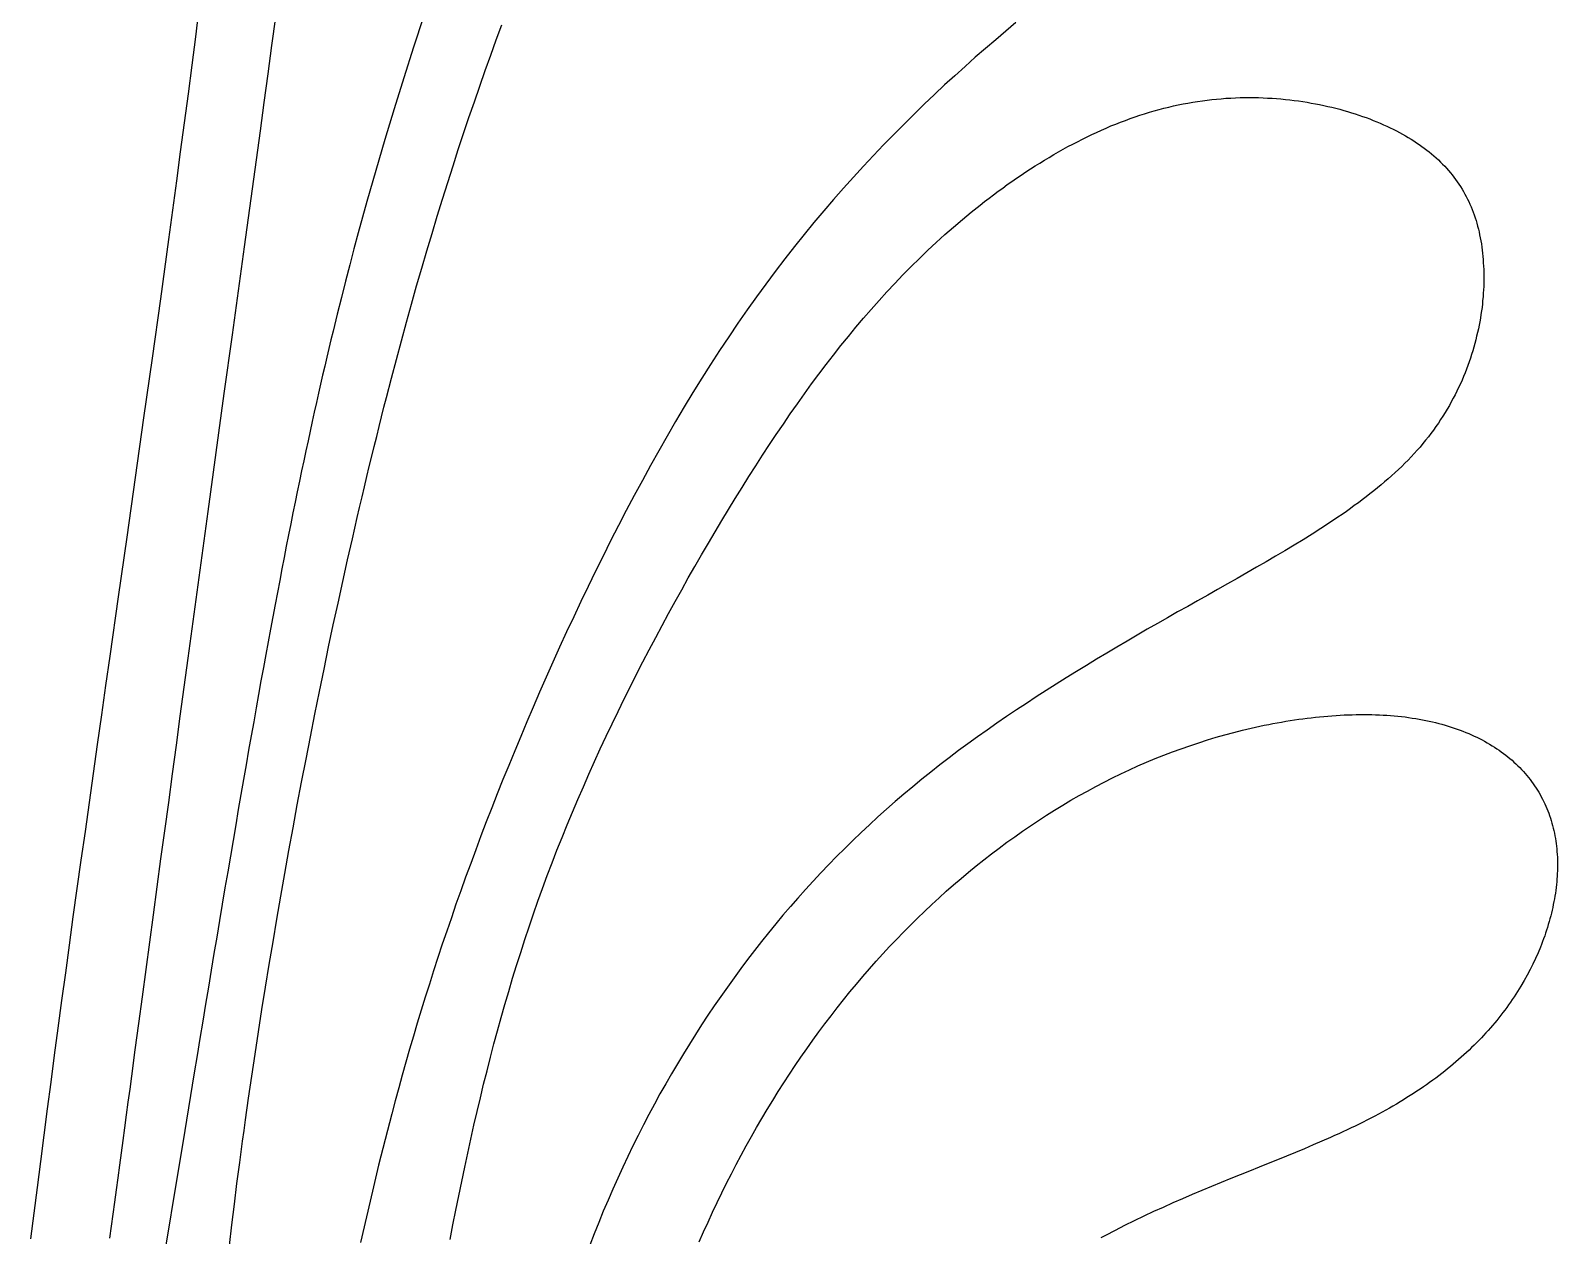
# Model space of a CAD drawing. Extents: x 0 to 279, y 0 to 212.
# Drawn here: x 47.8 to 59.49, y 129.85 to 139.08 of the extents above; entities that cross this region are included whole.
import ezdxf

# ---------------------------------------------------------------- set-up
doc = ezdxf.new("R2010")
doc.units = 0
doc.layers.add('LAYER_1', color=18, linetype='CONTINUOUS')

msp = doc.modelspace()

# ---------------------------------------------------------------- linework, layer by layer
at = {"layer": 'LAYER_1'}
for points in [[(49.087, 139.247), (49.06, 139.03), (49.032, 138.812), (49.003, 138.592), (48.974, 138.371), (48.944, 138.149), (48.914, 137.926), (48.884, 137.701), (48.853, 137.476), (48.822, 137.25), (48.791, 137.023), (48.728, 136.568), (48.663, 136.112), (48.534, 135.197), (48.469, 134.741), (48.404, 134.287), (48.372, 134.061), (48.34, 133.836), (48.308, 133.611), (48.276, 133.388), (48.245, 133.166), (48.214, 132.945), (48.183, 132.725), (48.152, 132.507), (48.122, 132.29), (48.093, 132.074), (48.064, 131.861), (48.035, 131.649), (48.007, 131.439), (47.979, 131.231), (47.952, 131.025), (47.925, 130.82), (47.898, 130.618), (47.872, 130.417), (47.847, 130.218), (47.822, 130.021), (47.797, 129.826)], [(48.405, 129.83), (48.418, 129.921), (48.43, 130.013), (48.442, 130.105), (48.455, 130.199), (48.467, 130.293), (48.48, 130.388), (48.493, 130.483), (48.506, 130.579), (48.519, 130.676), (48.532, 130.774), (48.545, 130.872), (48.559, 130.971), (48.572, 131.07), (48.599, 131.271), (48.626, 131.474), (48.654, 131.679), (48.682, 131.886), (48.71, 132.096), (48.739, 132.307), (48.767, 132.519), (48.796, 132.734), (48.825, 132.95), (48.855, 133.167), (48.884, 133.386), (48.914, 133.606), (48.944, 133.827), (48.974, 134.049), (49.005, 134.272), (49.035, 134.495), (49.096, 134.944), (49.158, 135.395), (49.219, 135.846), (49.281, 136.297), (49.343, 136.748), (49.405, 137.197), (49.436, 137.42), (49.467, 137.643), (49.497, 137.865), (49.527, 138.087), (49.557, 138.308), (49.587, 138.527), (49.617, 138.746), (49.646, 138.963), (49.675, 139.18)], [(50.807, 139.183), (50.73, 138.949), (50.655, 138.714), (50.582, 138.478), (50.511, 138.242), (50.441, 138.005), (50.373, 137.767), (50.34, 137.648), (50.307, 137.527), (50.274, 137.406), (50.242, 137.283), (50.21, 137.159), (50.178, 137.033), (50.146, 136.905), (50.114, 136.775), (50.098, 136.709), (50.082, 136.643), (50.066, 136.575), (50.05, 136.507), (50.034, 136.439), (50.018, 136.369), (50.002, 136.299), (49.986, 136.228), (49.97, 136.156), (49.954, 136.083), (49.938, 136.009), (49.922, 135.935), (49.906, 135.859), (49.889, 135.782), (49.873, 135.705), (49.857, 135.626), (49.84, 135.546), (49.824, 135.465), (49.807, 135.383), (49.79, 135.3), (49.773, 135.216), (49.756, 135.13), (49.739, 135.043), (49.722, 134.955), (49.705, 134.865), (49.688, 134.774), (49.67, 134.682), (49.652, 134.588), (49.635, 134.493), (49.617, 134.396), (49.599, 134.298), (49.58, 134.199), (49.562, 134.097), (49.543, 133.994), (49.525, 133.89), (49.506, 133.784), (49.487, 133.676), (49.467, 133.566), (49.448, 133.455), (49.428, 133.342), (49.408, 133.228), (49.388, 133.112), (49.368, 132.995), (49.348, 132.876), (49.328, 132.756), (49.307, 132.634), (49.286, 132.512), (49.265, 132.388), (49.244, 132.263), (49.223, 132.136), (49.202, 132.009), (49.181, 131.881), (49.159, 131.752), (49.138, 131.622), (49.116, 131.492), (49.094, 131.36), (49.073, 131.228), (49.051, 131.095), (49.007, 130.828), (48.963, 130.559), (48.918, 130.288), (48.829, 129.745)], [(49.32, 129.775), (49.339, 129.932), (49.358, 130.09), (49.378, 130.249), (49.399, 130.41), (49.41, 130.491), (49.421, 130.572), (49.432, 130.654), (49.444, 130.737), (49.467, 130.903), (49.492, 131.07), (49.517, 131.239), (49.543, 131.409), (49.569, 131.58), (49.597, 131.752), (49.625, 131.925), (49.654, 132.099), (49.684, 132.273), (49.714, 132.448), (49.745, 132.623), (49.776, 132.798), (49.808, 132.973), (49.84, 133.148), (49.873, 133.322), (49.907, 133.497), (49.941, 133.67), (49.975, 133.843), (50.01, 134.016), (50.045, 134.187), (50.08, 134.357), (50.116, 134.526), (50.152, 134.693), (50.188, 134.859), (50.225, 135.024), (50.262, 135.186), (50.28, 135.267), (50.298, 135.347), (50.317, 135.426), (50.336, 135.506), (50.354, 135.584), (50.373, 135.662), (50.391, 135.74), (50.41, 135.817), (50.429, 135.893), (50.448, 135.969), (50.467, 136.044), (50.485, 136.119), (50.504, 136.194), (50.523, 136.268), (50.561, 136.415), (50.6, 136.559), (50.638, 136.702), (50.677, 136.844), (50.715, 136.983), (50.754, 137.121), (50.794, 137.257), (50.833, 137.391), (50.873, 137.524), (50.912, 137.655), (50.952, 137.785), (50.992, 137.913), (51.033, 138.04), (51.073, 138.165), (51.114, 138.289), (51.155, 138.411), (51.196, 138.532), (51.238, 138.652), (51.28, 138.771), (51.322, 138.888), (51.364, 139.005), (51.406, 139.12)], [(55.344, 139.138), (55.267, 139.073), (55.189, 139.007), (55.111, 138.94), (55.033, 138.872), (54.955, 138.802), (54.877, 138.731), (54.798, 138.66), (54.72, 138.587), (54.642, 138.512), (54.564, 138.437), (54.487, 138.36), (54.409, 138.281), (54.331, 138.202), (54.254, 138.121), (54.177, 138.039), (54.101, 137.955), (54.024, 137.87), (53.948, 137.783), (53.872, 137.696), (53.797, 137.606), (53.722, 137.515), (53.648, 137.423), (53.574, 137.329), (53.501, 137.233), (53.428, 137.136), (53.356, 137.038), (53.285, 136.938), (53.214, 136.836), (53.144, 136.732), (53.074, 136.627), (53.006, 136.521), (52.938, 136.414), (52.87, 136.305), (52.804, 136.195), (52.738, 136.084), (52.673, 135.972), (52.609, 135.859), (52.545, 135.746), (52.483, 135.631), (52.421, 135.517), (52.36, 135.401), (52.299, 135.286), (52.24, 135.17), (52.182, 135.053), (52.124, 134.937), (52.067, 134.82), (52.011, 134.704), (51.957, 134.588), (51.903, 134.472), (51.849, 134.356), (51.797, 134.24), (51.746, 134.125), (51.696, 134.011), (51.646, 133.897), (51.598, 133.784), (51.551, 133.672), (51.505, 133.561), (51.459, 133.45), (51.415, 133.341), (51.371, 133.232), (51.329, 133.124), (51.287, 133.017), (51.246, 132.91), (51.207, 132.804), (51.168, 132.699), (51.129, 132.594), (51.092, 132.49), (51.055, 132.387), (51.02, 132.284), (50.985, 132.182), (50.95, 132.08), (50.917, 131.978), (50.884, 131.877), (50.852, 131.776), (50.82, 131.676), (50.789, 131.576), (50.759, 131.476), (50.729, 131.376), (50.7, 131.277), (50.672, 131.178), (50.644, 131.079), (50.617, 130.98), (50.59, 130.881), (50.563, 130.782), (50.512, 130.585), (50.463, 130.388), (50.415, 130.19), (50.369, 129.993), (50.324, 129.796)], [(51.01, 129.82), (51.032, 129.932), (51.054, 130.044), (51.076, 130.155), (51.099, 130.265), (51.122, 130.373), (51.145, 130.481), (51.169, 130.588), (51.193, 130.695), (51.217, 130.8), (51.242, 130.905), (51.267, 131.009), (51.293, 131.112), (51.32, 131.215), (51.346, 131.317), (51.374, 131.418), (51.402, 131.519), (51.43, 131.62), (51.459, 131.72), (51.489, 131.82), (51.52, 131.919), (51.551, 132.018), (51.583, 132.116), (51.616, 132.215), (51.649, 132.313), (51.683, 132.411), (51.718, 132.508), (51.754, 132.606), (51.791, 132.704), (51.829, 132.801), (51.868, 132.898), (51.907, 132.996), (51.947, 133.093), (51.989, 133.19), (52.031, 133.287), (52.073, 133.384), (52.117, 133.481), (52.161, 133.577), (52.206, 133.673), (52.251, 133.769), (52.297, 133.864), (52.344, 133.959), (52.391, 134.054), (52.439, 134.149), (52.487, 134.242), (52.536, 134.336), (52.585, 134.429), (52.634, 134.521), (52.684, 134.613), (52.734, 134.704), (52.785, 134.795), (52.835, 134.885), (52.886, 134.974), (52.937, 135.063), (52.989, 135.151), (53.04, 135.238), (53.091, 135.324), (53.143, 135.41), (53.195, 135.494), (53.247, 135.578), (53.299, 135.661), (53.351, 135.744), (53.403, 135.825), (53.456, 135.906), (53.509, 135.985), (53.563, 136.064), (53.616, 136.142), (53.67, 136.219), (53.725, 136.296), (53.779, 136.371), (53.835, 136.445), (53.89, 136.519), (53.947, 136.592), (54.003, 136.664), (54.061, 136.735), (54.118, 136.805), (54.177, 136.874), (54.236, 136.942), (54.296, 137.009), (54.356, 137.076), (54.417, 137.141), (54.479, 137.206), (54.542, 137.269), (54.605, 137.332), (54.669, 137.394), (54.734, 137.454), (54.8, 137.514), (54.867, 137.572), (54.934, 137.63), (55.001, 137.686), (55.07, 137.74), (55.104, 137.767), (55.139, 137.794), (55.173, 137.82), (55.208, 137.846), (55.243, 137.871), (55.278, 137.897), (55.313, 137.921), (55.349, 137.946), (55.384, 137.97), (55.42, 137.994), (55.455, 138.017), (55.491, 138.04), (55.527, 138.062), (55.563, 138.084), (55.599, 138.106), (55.635, 138.127), (55.671, 138.148), (55.707, 138.168), (55.743, 138.188), (55.78, 138.207), (55.816, 138.226), (55.853, 138.245), (55.889, 138.263), (55.926, 138.28), (55.962, 138.297), (55.999, 138.314), (56.036, 138.33), (56.072, 138.346), (56.109, 138.361), (56.146, 138.375), (56.183, 138.389), (56.22, 138.403), (56.257, 138.416), (56.293, 138.428), (56.33, 138.44), (56.367, 138.452), (56.404, 138.462), (56.441, 138.473), (56.478, 138.482), (56.515, 138.491), (56.552, 138.5), (56.588, 138.508), (56.625, 138.515), (56.662, 138.522), (56.699, 138.528), (56.735, 138.534), (56.772, 138.539), (56.808, 138.544), (56.845, 138.548), (56.881, 138.552), (56.917, 138.555), (56.953, 138.558), (56.989, 138.56), (57.025, 138.561), (57.061, 138.563), (57.096, 138.563), (57.132, 138.564), (57.167, 138.563), (57.202, 138.563), (57.237, 138.562), (57.271, 138.56), (57.306, 138.558), (57.34, 138.556), (57.374, 138.553), (57.408, 138.55), (57.442, 138.546), (57.475, 138.542), (57.508, 138.538), (57.541, 138.533), (57.574, 138.528), (57.606, 138.522), (57.639, 138.516), (57.67, 138.51), (57.702, 138.503), (57.733, 138.496), (57.764, 138.489), (57.795, 138.482), (57.825, 138.474), (57.855, 138.465), (57.885, 138.457), (57.914, 138.448), (57.943, 138.439), (57.971, 138.429), (57.999, 138.42), (58.027, 138.41), (58.054, 138.4), (58.081, 138.389), (58.108, 138.378), (58.134, 138.367), (58.16, 138.356), (58.185, 138.345), (58.21, 138.333), (58.234, 138.321), (58.258, 138.309), (58.282, 138.297), (58.305, 138.284), (58.327, 138.271), (58.349, 138.258), (58.371, 138.245), (58.392, 138.232), (58.413, 138.218), (58.433, 138.204), (58.453, 138.19), (58.472, 138.176), (58.491, 138.162), (58.51, 138.147), (58.528, 138.132), (58.546, 138.117), (58.563, 138.102), (58.58, 138.086), (58.596, 138.07), (58.612, 138.054), (58.628, 138.038), (58.643, 138.022), (58.658, 138.005), (58.672, 137.988), (58.686, 137.971), (58.699, 137.953), (58.712, 137.936), (58.725, 137.918), (58.737, 137.9), (58.749, 137.882), (58.761, 137.863), (58.772, 137.844), (58.782, 137.825), (58.793, 137.806), (58.802, 137.787), (58.812, 137.767), (58.821, 137.747), (58.83, 137.727), (58.838, 137.707), (58.846, 137.686), (58.854, 137.665), (58.861, 137.644), (58.868, 137.623), (58.874, 137.601), (58.88, 137.579), (58.886, 137.557), (58.891, 137.535), (58.896, 137.512), (58.901, 137.489), (58.905, 137.466), (58.909, 137.443), (58.912, 137.419), (58.915, 137.396), (58.918, 137.372), (58.921, 137.347), (58.923, 137.323), (58.924, 137.298), (58.926, 137.273), (58.927, 137.248), (58.928, 137.222), (58.928, 137.196), (58.928, 137.17), (58.927, 137.144), (58.927, 137.118), (58.925, 137.092), (58.924, 137.065), (58.922, 137.038), (58.919, 137.011), (58.917, 136.984), (58.914, 136.957), (58.91, 136.93), (58.906, 136.902), (58.902, 136.875), (58.897, 136.847), (58.892, 136.82), (58.886, 136.792), (58.88, 136.764), (58.873, 136.736), (58.866, 136.708), (58.859, 136.68), (58.851, 136.652), (58.843, 136.624), (58.834, 136.596), (58.825, 136.568), (58.816, 136.54), (58.806, 136.512), (58.795, 136.484), (58.784, 136.456), (58.773, 136.428), (58.761, 136.4), (58.748, 136.372), (58.735, 136.344), (58.722, 136.316), (58.708, 136.288), (58.694, 136.261), (58.679, 136.233), (58.664, 136.206), (58.648, 136.179), (58.632, 136.151), (58.615, 136.124), (58.597, 136.098), (58.58, 136.071), (58.561, 136.044), (58.542, 136.018), (58.523, 135.991), (58.503, 135.965), (58.482, 135.94), (58.461, 135.914), (58.44, 135.888), (58.418, 135.863), (58.395, 135.838), (58.372, 135.813), (58.348, 135.788), (58.324, 135.764), (58.299, 135.74), (58.274, 135.716), (58.248, 135.692), (58.222, 135.668), (58.196, 135.644), (58.168, 135.621), (58.141, 135.598), (58.113, 135.575), (58.085, 135.552), (58.056, 135.529), (58.027, 135.506), (57.997, 135.483), (57.967, 135.461), (57.936, 135.439), (57.906, 135.417), (57.875, 135.394), (57.843, 135.372), (57.811, 135.351), (57.746, 135.307), (57.68, 135.264), (57.613, 135.221), (57.545, 135.178), (57.475, 135.136), (57.405, 135.093), (57.333, 135.051), (57.261, 135.009), (57.188, 134.967), (57.114, 134.924), (57.039, 134.882), (56.964, 134.84), (56.889, 134.797), (56.813, 134.754), (56.736, 134.711), (56.66, 134.668), (56.582, 134.625), (56.505, 134.581), (56.428, 134.536), (56.35, 134.492), (56.273, 134.447), (56.195, 134.401), (56.117, 134.356), (56.04, 134.31), (55.962, 134.263), (55.884, 134.216), (55.807, 134.169), (55.73, 134.121), (55.653, 134.073), (55.576, 134.024), (55.5, 133.975), (55.424, 133.925), (55.348, 133.875), (55.273, 133.824), (55.198, 133.773), (55.124, 133.721), (55.051, 133.669), (54.977, 133.616), (54.905, 133.563), (54.833, 133.509), (54.762, 133.454), (54.692, 133.399), (54.623, 133.344), (54.554, 133.287), (54.486, 133.23), (54.419, 133.173), (54.353, 133.114), (54.287, 133.056), (54.222, 132.996), (54.158, 132.936), (54.095, 132.875), (54.033, 132.814), (53.971, 132.752), (53.91, 132.69), (53.85, 132.627), (53.791, 132.563), (53.732, 132.499), (53.674, 132.434), (53.617, 132.369), (53.56, 132.303), (53.505, 132.236), (53.45, 132.169), (53.395, 132.101), (53.342, 132.032), (53.289, 131.963), (53.236, 131.894), (53.185, 131.824), (53.134, 131.753), (53.084, 131.681), (53.034, 131.609), (52.985, 131.537), (52.937, 131.464), (52.89, 131.39), (52.843, 131.316), (52.797, 131.241), (52.751, 131.165), (52.706, 131.089), (52.662, 131.012), (52.618, 130.934), (52.576, 130.856), (52.533, 130.777), (52.492, 130.698), (52.451, 130.617), (52.411, 130.537), (52.371, 130.455), (52.333, 130.373), (52.295, 130.29), (52.257, 130.206), (52.22, 130.121), (52.184, 130.036), (52.149, 129.95), (52.114, 129.864), (52.08, 129.776)], [(52.918, 129.802), (52.952, 129.878), (52.986, 129.953), (53.02, 130.028), (53.056, 130.103), (53.091, 130.176), (53.128, 130.25), (53.165, 130.323), (53.202, 130.395), (53.24, 130.466), (53.279, 130.538), (53.318, 130.608), (53.358, 130.678), (53.398, 130.747), (53.439, 130.816), (53.481, 130.885), (53.523, 130.952), (53.566, 131.019), (53.609, 131.086), (53.653, 131.151), (53.697, 131.217), (53.743, 131.281), (53.788, 131.345), (53.834, 131.409), (53.881, 131.471), (53.928, 131.533), (53.976, 131.595), (54.024, 131.656), (54.073, 131.716), (54.123, 131.775), (54.172, 131.834), (54.223, 131.892), (54.274, 131.95), (54.325, 132.006), (54.377, 132.063), (54.43, 132.118), (54.483, 132.173), (54.536, 132.227), (54.59, 132.28), (54.645, 132.332), (54.7, 132.384), (54.755, 132.435), (54.811, 132.486), (54.867, 132.535), (54.924, 132.584), (54.982, 132.632), (55.039, 132.68), (55.098, 132.726), (55.156, 132.772), (55.215, 132.817), (55.275, 132.861), (55.335, 132.904), (55.395, 132.947), (55.456, 132.988), (55.517, 133.029), (55.578, 133.069), (55.64, 133.108), (55.703, 133.146), (55.765, 133.183), (55.828, 133.219), (55.892, 133.254), (55.955, 133.289), (56.019, 133.322), (56.084, 133.354), (56.148, 133.386), (56.213, 133.416), (56.279, 133.446), (56.344, 133.474), (56.41, 133.502), (56.477, 133.528), (56.543, 133.554), (56.61, 133.578), (56.677, 133.601), (56.744, 133.624), (56.811, 133.645), (56.878, 133.665), (56.945, 133.684), (57.013, 133.702), (57.08, 133.719), (57.146, 133.735), (57.18, 133.743), (57.213, 133.75), (57.246, 133.757), (57.28, 133.764), (57.313, 133.77), (57.346, 133.776), (57.379, 133.782), (57.412, 133.788), (57.444, 133.793), (57.477, 133.798), (57.51, 133.803), (57.542, 133.807), (57.574, 133.811), (57.606, 133.815), (57.638, 133.819), (57.67, 133.822), (57.702, 133.825), (57.734, 133.828), (57.765, 133.83), (57.797, 133.832), (57.828, 133.834), (57.859, 133.836), (57.889, 133.837), (57.92, 133.838), (57.95, 133.839), (57.981, 133.839), (58.011, 133.839), (58.04, 133.839), (58.07, 133.839), (58.099, 133.838), (58.128, 133.837), (58.157, 133.835), (58.186, 133.834), (58.214, 133.832), (58.242, 133.829), (58.27, 133.827), (58.298, 133.824), (58.325, 133.821), (58.352, 133.817), (58.379, 133.813), (58.406, 133.809), (58.432, 133.805), (58.458, 133.8), (58.483, 133.795), (58.509, 133.79), (58.534, 133.784), (58.559, 133.778), (58.583, 133.772), (58.607, 133.765), (58.631, 133.758), (58.655, 133.751), (58.678, 133.744), (58.701, 133.736), (58.724, 133.728), (58.746, 133.72), (58.768, 133.712), (58.79, 133.703), (58.812, 133.694), (58.833, 133.685), (58.854, 133.675), (58.874, 133.665), (58.894, 133.655), (58.914, 133.645), (58.934, 133.635), (58.953, 133.624), (58.972, 133.613), (58.991, 133.601), (59.009, 133.59), (59.027, 133.578), (59.045, 133.566), (59.062, 133.554), (59.079, 133.541), (59.096, 133.528), (59.112, 133.515), (59.128, 133.502), (59.144, 133.489), (59.159, 133.475), (59.174, 133.461), (59.189, 133.447), (59.203, 133.433), (59.217, 133.418), (59.231, 133.403), (59.244, 133.388), (59.257, 133.373), (59.27, 133.358), (59.282, 133.342), (59.294, 133.326), (59.306, 133.31), (59.317, 133.294), (59.328, 133.277), (59.339, 133.261), (59.349, 133.244), (59.359, 133.227), (59.368, 133.21), (59.378, 133.192), (59.386, 133.175), (59.395, 133.157), (59.403, 133.139), (59.411, 133.121), (59.418, 133.103), (59.425, 133.084), (59.432, 133.066), (59.438, 133.047), (59.444, 133.028), (59.45, 133.009), (59.455, 132.99), (59.46, 132.97), (59.464, 132.951), (59.468, 132.931), (59.472, 132.911), (59.476, 132.891), (59.479, 132.871), (59.482, 132.851), (59.484, 132.831), (59.486, 132.81), (59.488, 132.79), (59.489, 132.769), (59.491, 132.748), (59.491, 132.728), (59.492, 132.707), (59.492, 132.686), (59.492, 132.665), (59.491, 132.643), (59.49, 132.622), (59.489, 132.601), (59.488, 132.579), (59.486, 132.558), (59.484, 132.537), (59.481, 132.515), (59.479, 132.493), (59.476, 132.472), (59.472, 132.45), (59.468, 132.428), (59.464, 132.407), (59.46, 132.385), (59.456, 132.363), (59.451, 132.341), (59.446, 132.319), (59.44, 132.297), (59.434, 132.276), (59.428, 132.254), (59.422, 132.232), (59.415, 132.21), (59.408, 132.188), (59.401, 132.166), (59.394, 132.144), (59.386, 132.123), (59.378, 132.101), (59.369, 132.079), (59.361, 132.058), (59.343, 132.014), (59.324, 131.971), (59.303, 131.928), (59.282, 131.886), (59.26, 131.844), (59.236, 131.802), (59.212, 131.76), (59.199, 131.739), (59.187, 131.719), (59.173, 131.698), (59.16, 131.678), (59.146, 131.658), (59.133, 131.637), (59.118, 131.617), (59.104, 131.597), (59.089, 131.577), (59.074, 131.557), (59.059, 131.538), (59.043, 131.518), (59.027, 131.498), (59.011, 131.479), (58.995, 131.459), (58.978, 131.44), (58.961, 131.421), (58.944, 131.402), (58.926, 131.383), (58.909, 131.364), (58.891, 131.345), (58.872, 131.326), (58.853, 131.307), (58.834, 131.289), (58.815, 131.27), (58.796, 131.252), (58.776, 131.234), (58.755, 131.215), (58.735, 131.197), (58.714, 131.179), (58.693, 131.162), (58.672, 131.144), (58.65, 131.126), (58.628, 131.108), (58.606, 131.091), (58.583, 131.074), (58.56, 131.056), (58.537, 131.039), (58.513, 131.022), (58.489, 131.005), (58.465, 130.988), (58.44, 130.971), (58.416, 130.955), (58.39, 130.938), (58.365, 130.922), (58.339, 130.906), (58.313, 130.889), (58.286, 130.873), (58.26, 130.857), (58.232, 130.841), (58.205, 130.825), (58.177, 130.81), (58.149, 130.794), (58.12, 130.779), (58.092, 130.763), (58.062, 130.748), (58.033, 130.733), (58.003, 130.718), (57.973, 130.703), (57.942, 130.688), (57.912, 130.674), (57.881, 130.659), (57.849, 130.644), (57.817, 130.63), (57.785, 130.615), (57.753, 130.601), (57.688, 130.572), (57.622, 130.544), (57.554, 130.515), (57.486, 130.487), (57.417, 130.459), (57.347, 130.43), (57.277, 130.402), (57.206, 130.373), (57.134, 130.344), (57.062, 130.315), (56.989, 130.286), (56.916, 130.256), (56.843, 130.226), (56.769, 130.195), (56.695, 130.164), (56.621, 130.132), (56.547, 130.1), (56.473, 130.066), (56.399, 130.033), (56.325, 129.998), (56.251, 129.963), (56.177, 129.926), (56.104, 129.889), (56.031, 129.851), (55.994, 129.832)]]:
    msp.add_lwpolyline(points, dxfattribs=at)

doc.saveas('drawing.dxf')
